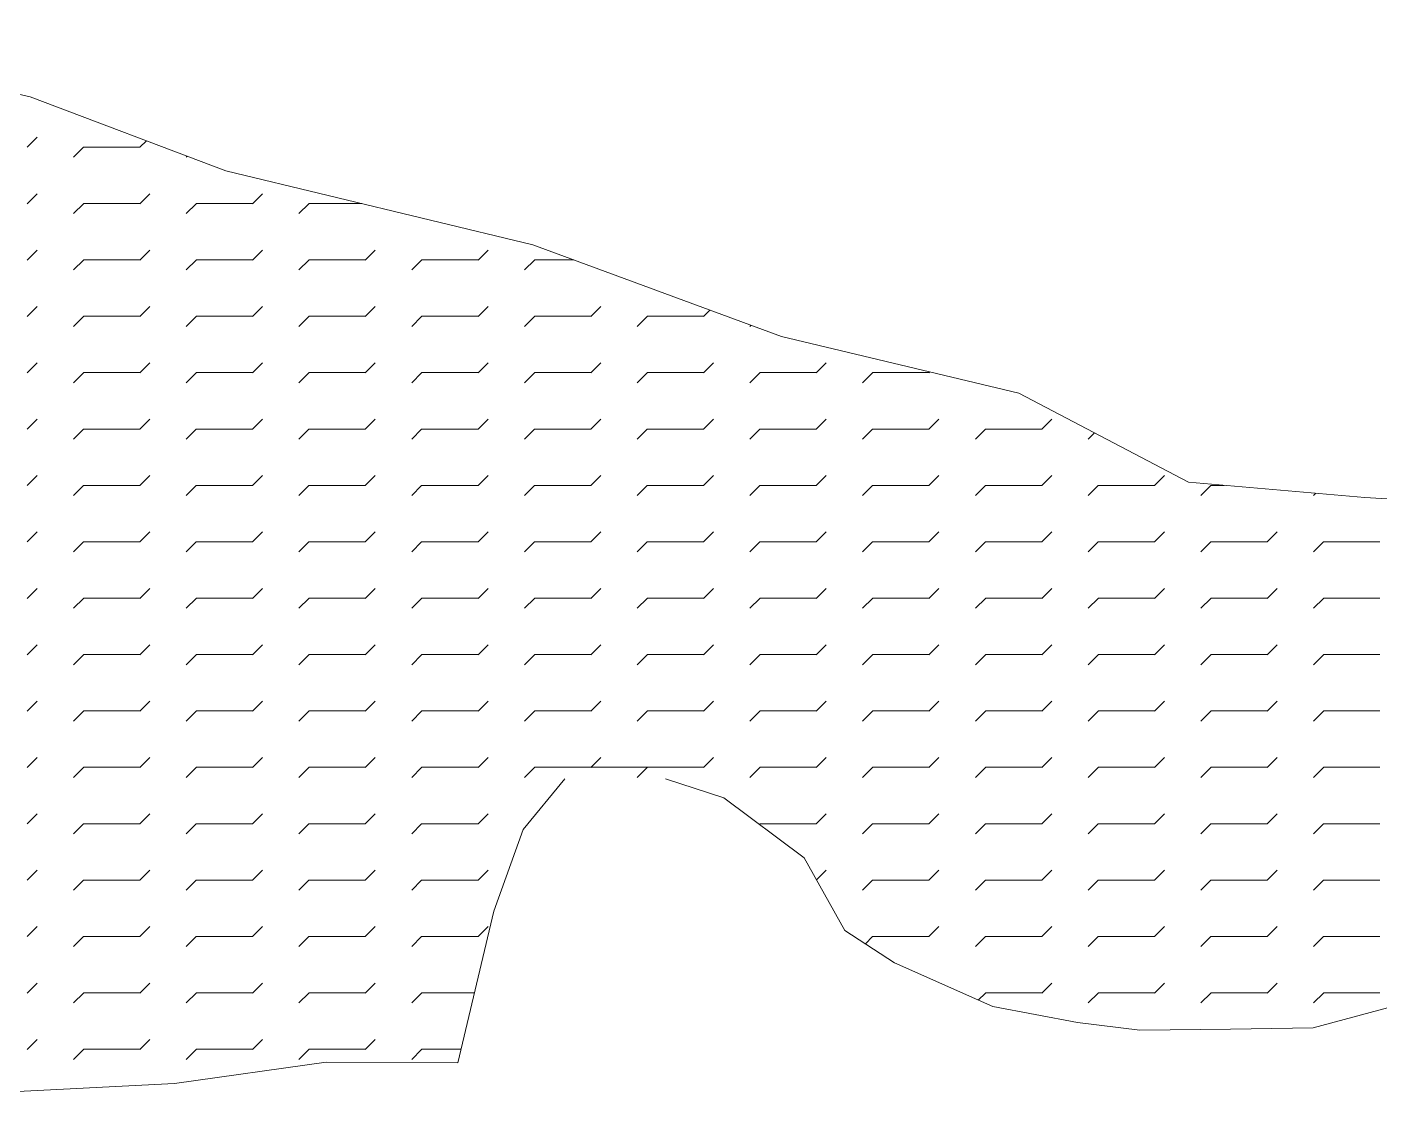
# Model space of a CAD drawing. Header units: millimetres. Extents: x 234136 to 237571, y 2625383 to 2628766.
# Drawn here: x 237077.25 to 237107.73, y 2628540.85 to 2628564.88 of the extents above; entities that cross this region are included whole.
import ezdxf

# ---------------------------------------------------------------- set-up
doc = ezdxf.new("R2010")
doc.units = ezdxf.units.MM
doc.layers.add('Pond', color=140, linetype='Continuous', lineweight=13)

msp = doc.modelspace()

# ---------------------------------------------------------------- linework, layer by layer
at = {"layer": 'Pond'}
for p, q in [((237070.347, 2628564.884), (237077.321, 2628563.312)), ((237077.321, 2628563.312), (237081.732, 2628561.647)), ((237077.25, 2628562.176), (237077.475, 2628562.401)), ((237079.79, 2628562.176), (237079.938, 2628562.324)), ((237078.296, 2628561.952), (237078.52, 2628562.176)), ((237078.52, 2628562.18), (237079.79, 2628562.18)), ((237080.836, 2628561.952), (237080.86, 2628561.976)), ((237081.732, 2628561.647), (237088.643, 2628559.981)), ((237077.25, 2628560.906), (237077.475, 2628561.131)), ((237079.79, 2628560.906), (237080.015, 2628561.131)), ((237082.33, 2628560.906), (237082.555, 2628561.131)), ((237078.296, 2628560.682), (237078.52, 2628560.906)), ((237078.52, 2628560.91), (237079.79, 2628560.91)), ((237080.836, 2628560.682), (237081.06, 2628560.906)), ((237081.06, 2628560.91), (237082.33, 2628560.91)), ((237083.376, 2628560.682), (237083.6, 2628560.906)), ((237083.6, 2628560.91), (237084.789, 2628560.91)), ((237077.25, 2628559.636), (237077.475, 2628559.861)), ((237079.79, 2628559.636), (237080.015, 2628559.861)), ((237082.33, 2628559.636), (237082.555, 2628559.861)), ((237084.87, 2628559.636), (237085.095, 2628559.861)), ((237087.41, 2628559.636), (237087.635, 2628559.861)), ((237088.643, 2628559.981), (237094.245, 2628557.917)), ((237078.296, 2628559.412), (237078.52, 2628559.636)), ((237078.52, 2628559.64), (237079.79, 2628559.64)), ((237080.836, 2628559.412), (237081.06, 2628559.636)), ((237081.06, 2628559.64), (237082.33, 2628559.64)), ((237083.376, 2628559.412), (237083.6, 2628559.636)), ((237083.6, 2628559.64), (237084.87, 2628559.64)), ((237085.916, 2628559.412), (237086.14, 2628559.636)), ((237086.14, 2628559.64), (237087.41, 2628559.64)), ((237088.456, 2628559.412), (237088.68, 2628559.636)), ((237088.68, 2628559.64), (237089.569, 2628559.64)), ((237077.25, 2628558.366), (237077.475, 2628558.591)), ((237078.296, 2628558.142), (237078.52, 2628558.366)), ((237078.52, 2628558.37), (237079.79, 2628558.37)), ((237079.79, 2628558.366), (237080.015, 2628558.591)), ((237080.836, 2628558.142), (237081.06, 2628558.366)), ((237081.06, 2628558.37), (237082.33, 2628558.37)), ((237082.33, 2628558.366), (237082.555, 2628558.591)), ((237083.376, 2628558.142), (237083.6, 2628558.366)), ((237083.6, 2628558.37), (237084.87, 2628558.37)), ((237084.87, 2628558.366), (237085.095, 2628558.591)), ((237085.916, 2628558.142), (237086.14, 2628558.366)), ((237086.14, 2628558.37), (237087.41, 2628558.37)), ((237087.41, 2628558.366), (237087.635, 2628558.591)), ((237088.456, 2628558.142), (237088.68, 2628558.366)), ((237088.68, 2628558.37), (237089.95, 2628558.37)), ((237089.95, 2628558.366), (237090.175, 2628558.591)), ((237090.996, 2628558.142), (237091.22, 2628558.366)), ((237091.22, 2628558.37), (237092.49, 2628558.37)), ((237092.49, 2628558.366), (237092.634, 2628558.51)), ((237093.536, 2628558.142), (237093.562, 2628558.168)), ((237094.245, 2628557.917), (237099.596, 2628556.638)), ((237077.25, 2628557.096), (237077.475, 2628557.321)), ((237079.79, 2628557.096), (237080.015, 2628557.321)), ((237082.33, 2628557.096), (237082.555, 2628557.321)), ((237084.87, 2628557.096), (237085.095, 2628557.321)), ((237087.41, 2628557.096), (237087.635, 2628557.321)), ((237089.95, 2628557.096), (237090.175, 2628557.321)), ((237092.49, 2628557.096), (237092.715, 2628557.321)), ((237095.03, 2628557.096), (237095.255, 2628557.321)), ((237097.57, 2628557.096), (237097.591, 2628557.117)), ((237078.296, 2628556.872), (237078.52, 2628557.096)), ((237078.52, 2628557.1), (237079.79, 2628557.1)), ((237080.836, 2628556.872), (237081.06, 2628557.096)), ((237081.06, 2628557.1), (237082.33, 2628557.1)), ((237083.376, 2628556.872), (237083.6, 2628557.096)), ((237083.6, 2628557.1), (237084.87, 2628557.1)), ((237085.916, 2628556.872), (237086.14, 2628557.096)), ((237086.14, 2628557.1), (237087.41, 2628557.1)), ((237088.456, 2628556.872), (237088.68, 2628557.096)), ((237088.68, 2628557.1), (237089.95, 2628557.1)), ((237090.996, 2628556.872), (237091.22, 2628557.096)), ((237091.22, 2628557.1), (237092.49, 2628557.1)), ((237093.536, 2628556.872), (237093.76, 2628557.096)), ((237093.76, 2628557.1), (237095.03, 2628557.1)), ((237096.076, 2628556.872), (237096.3, 2628557.096)), ((237096.3, 2628557.1), (237097.57, 2628557.1)), ((237098.616, 2628556.872), (237098.616, 2628556.872)), ((237099.596, 2628556.638), (237103.418, 2628554.63)), ((237077.25, 2628555.826), (237077.475, 2628556.051)), ((237079.79, 2628555.826), (237080.015, 2628556.051)), ((237082.33, 2628555.826), (237082.555, 2628556.051)), ((237084.87, 2628555.826), (237085.095, 2628556.051)), ((237087.41, 2628555.826), (237087.635, 2628556.051)), ((237089.95, 2628555.826), (237090.175, 2628556.051)), ((237092.49, 2628555.826), (237092.715, 2628556.051)), ((237095.03, 2628555.826), (237095.255, 2628556.051)), ((237097.57, 2628555.826), (237097.795, 2628556.051)), ((237100.11, 2628555.826), (237100.335, 2628556.051)), ((237078.296, 2628555.602), (237078.52, 2628555.826)), ((237078.52, 2628555.83), (237079.79, 2628555.83)), ((237080.836, 2628555.602), (237081.06, 2628555.826)), ((237081.06, 2628555.83), (237082.33, 2628555.83)), ((237083.376, 2628555.602), (237083.6, 2628555.826)), ((237083.6, 2628555.83), (237084.87, 2628555.83)), ((237085.916, 2628555.602), (237086.14, 2628555.826)), ((237086.14, 2628555.83), (237087.41, 2628555.83)), ((237088.456, 2628555.602), (237088.68, 2628555.826)), ((237088.68, 2628555.83), (237089.95, 2628555.83)), ((237090.996, 2628555.602), (237091.22, 2628555.826)), ((237091.22, 2628555.83), (237092.49, 2628555.83)), ((237093.536, 2628555.602), (237093.76, 2628555.826)), ((237093.76, 2628555.83), (237095.03, 2628555.83)), ((237096.076, 2628555.602), (237096.3, 2628555.826)), ((237096.3, 2628555.83), (237097.57, 2628555.83)), ((237098.616, 2628555.602), (237098.84, 2628555.826)), ((237098.84, 2628555.83), (237100.11, 2628555.83)), ((237101.156, 2628555.602), (237101.298, 2628555.744)), ((237077.25, 2628554.556), (237077.475, 2628554.781)), ((237079.79, 2628554.556), (237080.015, 2628554.781)), ((237082.33, 2628554.556), (237082.555, 2628554.781)), ((237084.87, 2628554.556), (237085.095, 2628554.781)), ((237087.41, 2628554.556), (237087.635, 2628554.781)), ((237089.95, 2628554.556), (237090.175, 2628554.781)), ((237092.49, 2628554.556), (237092.715, 2628554.781)), ((237095.03, 2628554.556), (237095.255, 2628554.781)), ((237097.57, 2628554.556), (237097.795, 2628554.781)), ((237100.11, 2628554.556), (237100.335, 2628554.781)), ((237102.65, 2628554.556), (237102.875, 2628554.781)), ((237078.296, 2628554.332), (237078.52, 2628554.556)), ((237078.52, 2628554.56), (237079.79, 2628554.56)), ((237080.836, 2628554.332), (237081.06, 2628554.556)), ((237081.06, 2628554.56), (237082.33, 2628554.56)), ((237083.376, 2628554.332), (237083.6, 2628554.556)), ((237083.6, 2628554.56), (237084.87, 2628554.56)), ((237085.916, 2628554.332), (237086.14, 2628554.556)), ((237086.14, 2628554.56), (237087.41, 2628554.56)), ((237088.456, 2628554.332), (237088.68, 2628554.556)), ((237088.68, 2628554.56), (237089.95, 2628554.56)), ((237090.996, 2628554.332), (237091.22, 2628554.556)), ((237091.22, 2628554.56), (237092.49, 2628554.56)), ((237093.536, 2628554.332), (237093.76, 2628554.556)), ((237093.76, 2628554.56), (237095.03, 2628554.56)), ((237096.076, 2628554.332), (237096.3, 2628554.556)), ((237096.3, 2628554.56), (237097.57, 2628554.56)), ((237098.616, 2628554.332), (237098.84, 2628554.556)), ((237098.84, 2628554.56), (237100.11, 2628554.56)), ((237101.156, 2628554.332), (237101.38, 2628554.556)), ((237101.38, 2628554.56), (237102.65, 2628554.56)), ((237103.418, 2628554.63), (237107.388, 2628554.287)), ((237103.696, 2628554.332), (237103.92, 2628554.556)), ((237103.92, 2628554.56), (237104.224, 2628554.56)), ((237106.236, 2628554.332), (237106.286, 2628554.382)), ((237107.388, 2628554.287), (237111.652, 2628554.042)), ((237077.25, 2628553.286), (237077.475, 2628553.511)), ((237079.79, 2628553.286), (237080.015, 2628553.511)), ((237082.33, 2628553.286), (237082.555, 2628553.511)), ((237084.87, 2628553.286), (237085.095, 2628553.511)), ((237087.41, 2628553.286), (237087.635, 2628553.511)), ((237089.95, 2628553.286), (237090.175, 2628553.511)), ((237092.49, 2628553.286), (237092.715, 2628553.511)), ((237095.03, 2628553.286), (237095.255, 2628553.511)), ((237097.57, 2628553.286), (237097.795, 2628553.511)), ((237100.11, 2628553.286), (237100.335, 2628553.511)), ((237102.65, 2628553.286), (237102.875, 2628553.511)), ((237105.19, 2628553.286), (237105.415, 2628553.511)), ((237078.296, 2628553.062), (237078.52, 2628553.286)), ((237078.52, 2628553.29), (237079.79, 2628553.29)), ((237080.836, 2628553.062), (237081.06, 2628553.286)), ((237081.06, 2628553.29), (237082.33, 2628553.29)), ((237083.376, 2628553.062), (237083.6, 2628553.286)), ((237083.6, 2628553.29), (237084.87, 2628553.29)), ((237085.916, 2628553.062), (237086.14, 2628553.286)), ((237086.14, 2628553.29), (237087.41, 2628553.29)), ((237088.456, 2628553.062), (237088.68, 2628553.286)), ((237088.68, 2628553.29), (237089.95, 2628553.29)), ((237090.996, 2628553.062), (237091.22, 2628553.286)), ((237091.22, 2628553.29), (237092.49, 2628553.29)), ((237093.536, 2628553.062), (237093.76, 2628553.286)), ((237093.76, 2628553.29), (237095.03, 2628553.29)), ((237096.076, 2628553.062), (237096.3, 2628553.286)), ((237096.3, 2628553.29), (237097.57, 2628553.29)), ((237098.616, 2628553.062), (237098.84, 2628553.286)), ((237098.84, 2628553.29), (237100.11, 2628553.29)), ((237101.156, 2628553.062), (237101.38, 2628553.286)), ((237101.38, 2628553.29), (237102.65, 2628553.29)), ((237103.696, 2628553.062), (237103.92, 2628553.286)), ((237103.92, 2628553.29), (237105.19, 2628553.29)), ((237106.236, 2628553.062), (237106.46, 2628553.286)), ((237106.46, 2628553.29), (237107.73, 2628553.29)), ((237077.25, 2628552.016), (237077.475, 2628552.241)), ((237079.79, 2628552.016), (237080.015, 2628552.241)), ((237082.33, 2628552.016), (237082.555, 2628552.241)), ((237084.87, 2628552.016), (237085.095, 2628552.241)), ((237087.41, 2628552.016), (237087.635, 2628552.241)), ((237089.95, 2628552.016), (237090.175, 2628552.241)), ((237092.49, 2628552.016), (237092.715, 2628552.241)), ((237095.03, 2628552.016), (237095.255, 2628552.241)), ((237097.57, 2628552.016), (237097.795, 2628552.241)), ((237100.11, 2628552.016), (237100.335, 2628552.241)), ((237102.65, 2628552.016), (237102.875, 2628552.241)), ((237105.19, 2628552.016), (237105.415, 2628552.241)), ((237078.296, 2628551.792), (237078.52, 2628552.016)), ((237078.52, 2628552.02), (237079.79, 2628552.02)), ((237080.836, 2628551.792), (237081.06, 2628552.016)), ((237081.06, 2628552.02), (237082.33, 2628552.02)), ((237083.376, 2628551.792), (237083.6, 2628552.016)), ((237083.6, 2628552.02), (237084.87, 2628552.02)), ((237085.916, 2628551.792), (237086.14, 2628552.016)), ((237086.14, 2628552.02), (237087.41, 2628552.02)), ((237088.456, 2628551.792), (237088.68, 2628552.016)), ((237088.68, 2628552.02), (237089.95, 2628552.02)), ((237090.996, 2628551.792), (237091.22, 2628552.016)), ((237091.22, 2628552.02), (237092.49, 2628552.02)), ((237093.536, 2628551.792), (237093.76, 2628552.016)), ((237093.76, 2628552.02), (237095.03, 2628552.02)), ((237096.076, 2628551.792), (237096.3, 2628552.016)), ((237096.3, 2628552.02), (237097.57, 2628552.02)), ((237098.616, 2628551.792), (237098.84, 2628552.016)), ((237098.84, 2628552.02), (237100.11, 2628552.02)), ((237101.156, 2628551.792), (237101.38, 2628552.016)), ((237101.38, 2628552.02), (237102.65, 2628552.02)), ((237103.696, 2628551.792), (237103.92, 2628552.016)), ((237103.92, 2628552.02), (237105.19, 2628552.02)), ((237106.236, 2628551.792), (237106.46, 2628552.016)), ((237106.46, 2628552.02), (237107.73, 2628552.02)), ((237077.25, 2628550.746), (237077.475, 2628550.971)), ((237078.296, 2628550.522), (237078.52, 2628550.746)), ((237078.52, 2628550.75), (237079.79, 2628550.75)), ((237079.79, 2628550.746), (237080.015, 2628550.971)), ((237080.836, 2628550.522), (237081.06, 2628550.746)), ((237081.06, 2628550.75), (237082.33, 2628550.75)), ((237082.33, 2628550.746), (237082.555, 2628550.971)), ((237083.376, 2628550.522), (237083.6, 2628550.746)), ((237083.6, 2628550.75), (237084.87, 2628550.75)), ((237084.87, 2628550.746), (237085.095, 2628550.971)), ((237085.916, 2628550.522), (237086.14, 2628550.746)), ((237086.14, 2628550.75), (237087.41, 2628550.75)), ((237087.41, 2628550.746), (237087.635, 2628550.971)), ((237088.456, 2628550.522), (237088.68, 2628550.746)), ((237088.68, 2628550.75), (237089.95, 2628550.75)), ((237089.95, 2628550.746), (237090.175, 2628550.971)), ((237090.996, 2628550.522), (237091.22, 2628550.746)), ((237091.22, 2628550.75), (237092.49, 2628550.75)), ((237092.49, 2628550.746), (237092.715, 2628550.971)), ((237093.536, 2628550.522), (237093.76, 2628550.746)), ((237093.76, 2628550.75), (237095.03, 2628550.75)), ((237095.03, 2628550.746), (237095.255, 2628550.971)), ((237096.076, 2628550.522), (237096.3, 2628550.746)), ((237096.3, 2628550.75), (237097.57, 2628550.75)), ((237097.57, 2628550.746), (237097.795, 2628550.971)), ((237098.616, 2628550.522), (237098.84, 2628550.746)), ((237098.84, 2628550.75), (237100.11, 2628550.75)), ((237100.11, 2628550.746), (237100.335, 2628550.971)), ((237101.156, 2628550.522), (237101.38, 2628550.746)), ((237101.38, 2628550.75), (237102.65, 2628550.75)), ((237102.65, 2628550.746), (237102.875, 2628550.971)), ((237103.696, 2628550.522), (237103.92, 2628550.746)), ((237103.92, 2628550.75), (237105.19, 2628550.75)), ((237105.19, 2628550.746), (237105.415, 2628550.971)), ((237106.236, 2628550.522), (237106.46, 2628550.746)), ((237106.46, 2628550.75), (237107.73, 2628550.75)), ((237077.25, 2628549.476), (237077.475, 2628549.701)), ((237079.79, 2628549.476), (237080.015, 2628549.701)), ((237082.33, 2628549.476), (237082.555, 2628549.701)), ((237084.87, 2628549.476), (237085.095, 2628549.701)), ((237087.41, 2628549.476), (237087.635, 2628549.701)), ((237089.95, 2628549.476), (237090.175, 2628549.701)), ((237092.49, 2628549.476), (237092.715, 2628549.701)), ((237095.03, 2628549.476), (237095.255, 2628549.701)), ((237097.57, 2628549.476), (237097.795, 2628549.701)), ((237100.11, 2628549.476), (237100.335, 2628549.701)), ((237102.65, 2628549.476), (237102.875, 2628549.701)), ((237105.19, 2628549.476), (237105.415, 2628549.701)), ((237078.296, 2628549.252), (237078.52, 2628549.476)), ((237078.52, 2628549.48), (237079.79, 2628549.48)), ((237080.836, 2628549.252), (237081.06, 2628549.476)), ((237081.06, 2628549.48), (237082.33, 2628549.48)), ((237083.376, 2628549.252), (237083.6, 2628549.476)), ((237083.6, 2628549.48), (237084.87, 2628549.48)), ((237085.916, 2628549.252), (237086.14, 2628549.476)), ((237086.14, 2628549.48), (237087.41, 2628549.48)), ((237088.456, 2628549.252), (237088.68, 2628549.476)), ((237088.68, 2628549.48), (237089.95, 2628549.48)), ((237090.996, 2628549.252), (237091.22, 2628549.476)), ((237091.22, 2628549.48), (237092.49, 2628549.48)), ((237093.536, 2628549.252), (237093.76, 2628549.476)), ((237093.76, 2628549.48), (237095.03, 2628549.48)), ((237096.076, 2628549.252), (237096.3, 2628549.476)), ((237096.3, 2628549.48), (237097.57, 2628549.48)), ((237098.616, 2628549.252), (237098.84, 2628549.476)), ((237098.84, 2628549.48), (237100.11, 2628549.48)), ((237101.156, 2628549.252), (237101.38, 2628549.476)), ((237101.38, 2628549.48), (237102.65, 2628549.48)), ((237103.696, 2628549.252), (237103.92, 2628549.476)), ((237103.92, 2628549.48), (237105.19, 2628549.48)), ((237106.236, 2628549.252), (237106.46, 2628549.476)), ((237106.46, 2628549.48), (237107.73, 2628549.48)), ((237077.25, 2628548.206), (237077.475, 2628548.431)), ((237079.79, 2628548.206), (237080.015, 2628548.431)), ((237082.33, 2628548.206), (237082.555, 2628548.431)), ((237084.87, 2628548.206), (237085.095, 2628548.431)), ((237087.41, 2628548.206), (237087.635, 2628548.431)), ((237089.95, 2628548.206), (237090.175, 2628548.431)), ((237092.49, 2628548.206), (237092.715, 2628548.431)), ((237095.03, 2628548.206), (237095.255, 2628548.431)), ((237097.57, 2628548.206), (237097.795, 2628548.431)), ((237100.11, 2628548.206), (237100.335, 2628548.431)), ((237102.65, 2628548.206), (237102.875, 2628548.431)), ((237105.19, 2628548.206), (237105.415, 2628548.431)), ((237078.296, 2628547.982), (237078.52, 2628548.206)), ((237078.52, 2628548.21), (237079.79, 2628548.21)), ((237080.836, 2628547.982), (237081.06, 2628548.206)), ((237081.06, 2628548.21), (237082.33, 2628548.21)), ((237083.376, 2628547.982), (237083.6, 2628548.206)), ((237083.6, 2628548.21), (237084.87, 2628548.21)), ((237085.916, 2628547.982), (237086.14, 2628548.206)), ((237086.14, 2628548.21), (237087.41, 2628548.21)), ((237088.456, 2628547.982), (237088.68, 2628548.206)), ((237088.68, 2628548.21), (237092.49, 2628548.21)), ((237090.996, 2628547.982), (237091.22, 2628548.206)), ((237093.536, 2628547.982), (237093.76, 2628548.206)), ((237093.76, 2628548.21), (237095.03, 2628548.21)), ((237096.076, 2628547.982), (237096.3, 2628548.206)), ((237096.3, 2628548.21), (237097.57, 2628548.21)), ((237098.616, 2628547.982), (237098.84, 2628548.206)), ((237098.84, 2628548.21), (237100.11, 2628548.21)), ((237101.156, 2628547.982), (237101.38, 2628548.206)), ((237101.38, 2628548.21), (237102.65, 2628548.21)), ((237103.696, 2628547.982), (237103.92, 2628548.206)), ((237103.92, 2628548.21), (237105.19, 2628548.21)), ((237106.236, 2628547.982), (237106.46, 2628548.206)), ((237106.46, 2628548.21), (237107.73, 2628548.21)), ((237089.363, 2628547.949), (237088.426, 2628546.811)), ((237092.948, 2628547.522), (237091.633, 2628547.949)), ((237094.757, 2628546.174), (237092.948, 2628547.522)), ((237077.25, 2628546.936), (237077.475, 2628547.161)), ((237079.79, 2628546.936), (237080.015, 2628547.161)), ((237082.33, 2628546.936), (237082.555, 2628547.161)), ((237084.87, 2628546.936), (237085.095, 2628547.161)), ((237087.41, 2628546.936), (237087.635, 2628547.161)), ((237095.03, 2628546.936), (237095.255, 2628547.161)), ((237097.57, 2628546.936), (237097.795, 2628547.161)), ((237100.11, 2628546.936), (237100.335, 2628547.161)), ((237102.65, 2628546.936), (237102.875, 2628547.161)), ((237105.19, 2628546.936), (237105.415, 2628547.161)), ((237078.296, 2628546.712), (237078.52, 2628546.936)), ((237078.52, 2628546.94), (237079.79, 2628546.94)), ((237080.836, 2628546.712), (237081.06, 2628546.936)), ((237081.06, 2628546.94), (237082.33, 2628546.94)), ((237083.376, 2628546.712), (237083.6, 2628546.936)), ((237083.6, 2628546.94), (237084.87, 2628546.94)), ((237085.916, 2628546.712), (237086.14, 2628546.936)), ((237086.14, 2628546.94), (237087.41, 2628546.94)), ((237088.426, 2628546.811), (237087.767, 2628544.969)), ((237093.749, 2628546.925), (237093.76, 2628546.936)), ((237093.76, 2628546.94), (237095.03, 2628546.94)), ((237096.076, 2628546.712), (237096.3, 2628546.936)), ((237096.3, 2628546.94), (237097.57, 2628546.94)), ((237098.616, 2628546.712), (237098.84, 2628546.936)), ((237098.84, 2628546.94), (237100.11, 2628546.94)), ((237101.156, 2628546.712), (237101.38, 2628546.936)), ((237101.38, 2628546.94), (237102.65, 2628546.94)), ((237103.696, 2628546.712), (237103.92, 2628546.936)), ((237103.92, 2628546.94), (237105.19, 2628546.94)), ((237106.236, 2628546.712), (237106.46, 2628546.936)), ((237106.46, 2628546.94), (237107.73, 2628546.94)), ((237095.678, 2628544.531), (237094.757, 2628546.174)), ((237077.25, 2628545.666), (237077.475, 2628545.891)), ((237079.79, 2628545.666), (237080.015, 2628545.891)), ((237082.33, 2628545.666), (237082.555, 2628545.891)), ((237084.87, 2628545.666), (237085.095, 2628545.891)), ((237087.41, 2628545.666), (237087.635, 2628545.891)), ((237095.037, 2628545.673), (237095.255, 2628545.891)), ((237097.57, 2628545.666), (237097.795, 2628545.891)), ((237100.11, 2628545.666), (237100.335, 2628545.891)), ((237102.65, 2628545.666), (237102.875, 2628545.891)), ((237105.19, 2628545.666), (237105.415, 2628545.891)), ((237078.296, 2628545.442), (237078.52, 2628545.666)), ((237078.52, 2628545.67), (237079.79, 2628545.67)), ((237080.836, 2628545.442), (237081.06, 2628545.666)), ((237081.06, 2628545.67), (237082.33, 2628545.67)), ((237083.376, 2628545.442), (237083.6, 2628545.666)), ((237083.6, 2628545.67), (237084.87, 2628545.67)), ((237085.916, 2628545.442), (237086.14, 2628545.666)), ((237086.14, 2628545.67), (237087.41, 2628545.67)), ((237096.076, 2628545.442), (237096.3, 2628545.666)), ((237096.3, 2628545.67), (237097.57, 2628545.67)), ((237098.616, 2628545.442), (237098.84, 2628545.666)), ((237098.84, 2628545.67), (237100.11, 2628545.67)), ((237101.156, 2628545.442), (237101.38, 2628545.666)), ((237101.38, 2628545.67), (237102.65, 2628545.67)), ((237103.696, 2628545.442), (237103.92, 2628545.666)), ((237103.92, 2628545.67), (237105.19, 2628545.67)), ((237106.236, 2628545.442), (237106.46, 2628545.666)), ((237106.46, 2628545.67), (237107.73, 2628545.67)), ((237087.767, 2628544.969), (237086.952, 2628541.556)), ((237077.25, 2628544.396), (237077.475, 2628544.621)), ((237079.79, 2628544.396), (237080.015, 2628544.621)), ((237082.33, 2628544.396), (237082.555, 2628544.621)), ((237084.87, 2628544.396), (237085.095, 2628544.621)), ((237087.41, 2628544.396), (237087.635, 2628544.621)), ((237097.57, 2628544.396), (237097.795, 2628544.621)), ((237100.11, 2628544.396), (237100.335, 2628544.621)), ((237102.65, 2628544.396), (237102.875, 2628544.621)), ((237105.19, 2628544.396), (237105.415, 2628544.621)), ((237078.296, 2628544.172), (237078.52, 2628544.396)), ((237078.52, 2628544.4), (237079.79, 2628544.4)), ((237080.836, 2628544.172), (237081.06, 2628544.396)), ((237081.06, 2628544.4), (237082.33, 2628544.4)), ((237083.376, 2628544.172), (237083.6, 2628544.396)), ((237083.6, 2628544.4), (237084.87, 2628544.4)), ((237085.916, 2628544.172), (237086.14, 2628544.396)), ((237086.14, 2628544.4), (237087.41, 2628544.4)), ((237096.796, 2628543.807), (237095.678, 2628544.531)), ((237096.137, 2628544.233), (237096.3, 2628544.396)), ((237096.3, 2628544.4), (237097.57, 2628544.4)), ((237098.616, 2628544.172), (237098.84, 2628544.396)), ((237098.84, 2628544.4), (237100.11, 2628544.4)), ((237101.156, 2628544.172), (237101.38, 2628544.396)), ((237101.38, 2628544.4), (237102.65, 2628544.4)), ((237103.696, 2628544.172), (237103.92, 2628544.396)), ((237103.92, 2628544.4), (237105.19, 2628544.4)), ((237106.236, 2628544.172), (237106.46, 2628544.396)), ((237106.46, 2628544.4), (237107.73, 2628544.4)), ((237099.007, 2628542.823), (237096.796, 2628543.807)), ((237077.25, 2628543.126), (237077.475, 2628543.351)), ((237078.296, 2628542.902), (237078.52, 2628543.126)), ((237078.52, 2628543.13), (237079.79, 2628543.13)), ((237079.79, 2628543.126), (237080.015, 2628543.351)), ((237080.836, 2628542.902), (237081.06, 2628543.126)), ((237081.06, 2628543.13), (237082.33, 2628543.13)), ((237082.33, 2628543.126), (237082.555, 2628543.351)), ((237083.376, 2628542.902), (237083.6, 2628543.126)), ((237083.6, 2628543.13), (237084.87, 2628543.13)), ((237084.87, 2628543.126), (237085.095, 2628543.351)), ((237085.916, 2628542.902), (237086.14, 2628543.126)), ((237086.14, 2628543.13), (237087.328, 2628543.13)), ((237098.682, 2628542.968), (237098.84, 2628543.126)), ((237098.84, 2628543.13), (237100.11, 2628543.13)), ((237100.11, 2628543.126), (237100.335, 2628543.351)), ((237101.156, 2628542.902), (237101.38, 2628543.126)), ((237101.38, 2628543.13), (237102.65, 2628543.13)), ((237102.65, 2628543.126), (237102.875, 2628543.351)), ((237103.696, 2628542.902), (237103.92, 2628543.126)), ((237103.92, 2628543.13), (237105.19, 2628543.13)), ((237105.19, 2628543.126), (237105.415, 2628543.351)), ((237106.236, 2628542.902), (237106.46, 2628543.126)), ((237106.46, 2628543.13), (237107.73, 2628543.13)), ((237100.914, 2628542.461), (237099.007, 2628542.823)), ((237108.212, 2628542.872), (237106.229, 2628542.345)), ((237102.324, 2628542.292), (237100.914, 2628542.461)), ((237104.362, 2628542.312), (237102.324, 2628542.292)), ((237106.229, 2628542.345), (237104.362, 2628542.312)), ((237077.25, 2628541.856), (237077.475, 2628542.081)), ((237079.79, 2628541.856), (237080.015, 2628542.081)), ((237082.33, 2628541.856), (237082.555, 2628542.081)), ((237084.87, 2628541.856), (237085.095, 2628542.081)), ((237078.296, 2628541.632), (237078.52, 2628541.856)), ((237078.52, 2628541.86), (237079.79, 2628541.86)), ((237083.987, 2628541.567), (237080.573, 2628541.085)), ((237080.836, 2628541.632), (237081.06, 2628541.856)), ((237081.06, 2628541.86), (237082.33, 2628541.86)), ((237083.376, 2628541.632), (237083.6, 2628541.856)), ((237083.6, 2628541.86), (237084.87, 2628541.86)), ((237086.952, 2628541.556), (237083.987, 2628541.567)), ((237085.916, 2628541.632), (237086.14, 2628541.856)), ((237086.14, 2628541.86), (237087.024, 2628541.86)), ((237080.573, 2628541.085), (237075.886, 2628540.853))]:
    msp.add_line(p, q, dxfattribs=at)

doc.saveas('drawing.dxf')
